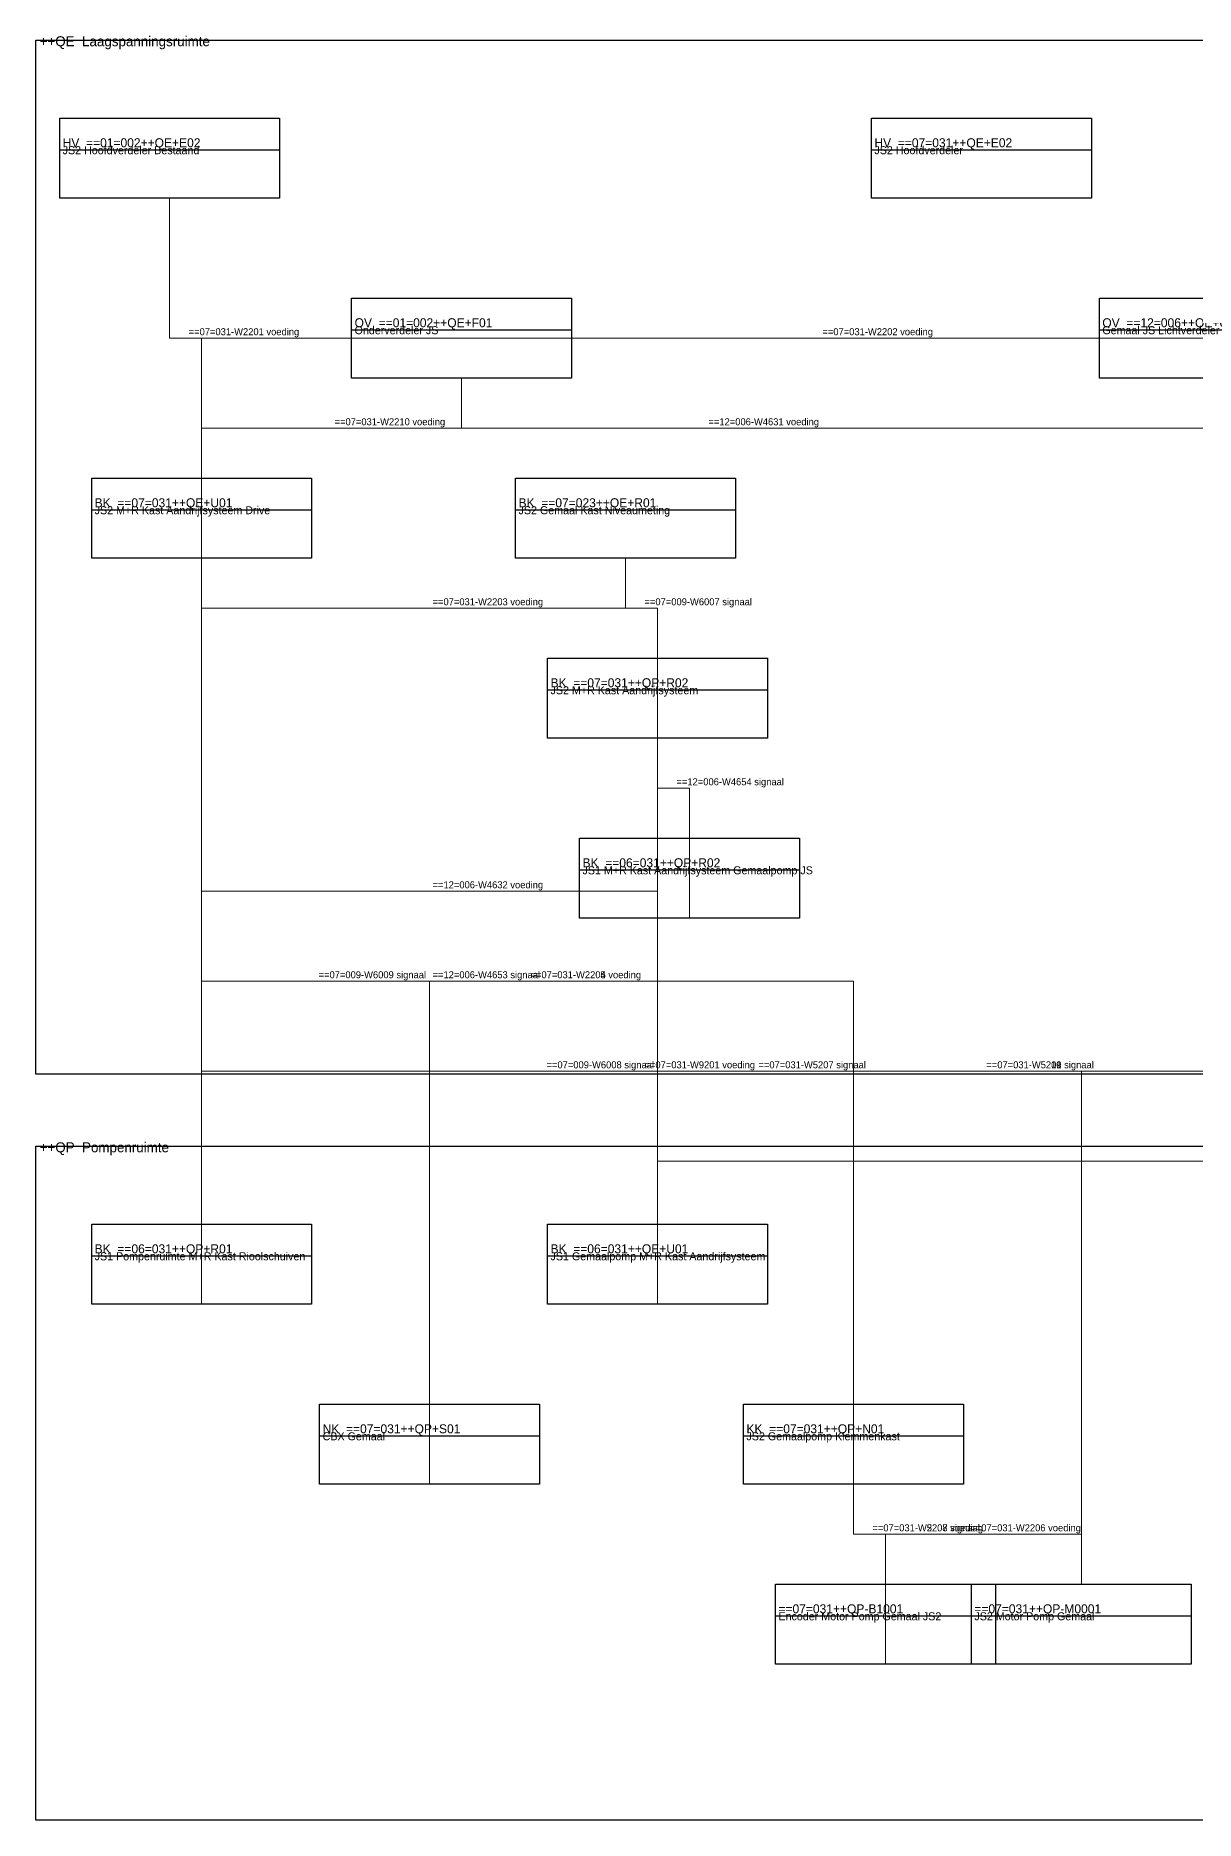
# Model space of a CAD drawing. Header units: millimetres. Extents: x 15 to 826, y -299 to -14.
# Drawn here: x 15 to 199.9, y -298.7 to -14.3 of the extents above; entities that cross this region are included whole.
import ezdxf

# ---------------------------------------------------------------- set-up
doc = ezdxf.new("R2010")
doc.units = ezdxf.units.MM
doc.linetypes.add('DASHED', pattern=[1, -1])
for name, color, linetype, true_color in [('HW_KAST', 7, 'Continuous', 0x000000), ('HW_KAST_HEADER', 7, 'Continuous', 0x1565c0), ('HW_RUIMTE', 7, 'Continuous', 0xa0a0a0), ('HW_TEKST', 7, 'Continuous', 0x000000), ('HW_VELDCOMPONENT', 7, 'Continuous', 0x000000), ('HW_VELDCOMPONENT_HEADER', 7, 'Continuous', 0x2e7d32), ('HW_VERBINDING', 7, 'Continuous', 0x505050)]:
    doc.layers.add(name, color=color, linetype=linetype, true_color=true_color)

msp = doc.modelspace()

# ---------------------------------------------------------------- linework, layer by layer
at = {"layer": 'HW_KAST', "true_color": 0x000000}
for points in [[(18.83, -27.43), (53.89, -27.43), (53.89, -40.18), (18.83, -40.18)], [(148.25, -27.43), (183.32, -27.43), (183.32, -40.18), (148.25, -40.18)], [(65.37, -56.12), (100.44, -56.12), (100.44, -68.88), (65.37, -68.88)], [(184.6, -56.12), (219.66, -56.12), (219.66, -68.88), (184.6, -68.88)], [(23.93, -84.81), (58.99, -84.81), (58.99, -97.57), (23.93, -97.57)], [(91.51, -84.81), (126.58, -84.81), (126.58, -97.57), (91.51, -97.57)], [(96.61, -113.51), (131.68, -113.51), (131.68, -126.26), (96.61, -126.26)], [(101.71, -142.2), (136.78, -142.2), (136.78, -154.95), (101.71, -154.95)], [(23.93, -203.72), (58.99, -203.72), (58.99, -216.47), (23.93, -216.47)], [(96.61, -203.72), (131.68, -203.72), (131.68, -216.47), (96.61, -216.47)], [(60.27, -232.41), (95.33, -232.41), (95.33, -245.17), (60.27, -245.17)], [(127.85, -232.41), (162.92, -232.41), (162.92, -245.17), (127.85, -245.17)]]:
    msp.add_lwpolyline(points, close=True, dxfattribs=at)
at = {"layer": 'HW_KAST_HEADER', "true_color": 0x1565c0}
for points in [[(18.83, -27.43), (53.89, -27.43), (53.89, -32.53), (18.83, -32.53)], [(148.25, -27.43), (183.32, -27.43), (183.32, -32.53), (148.25, -32.53)]]:
    msp.add_lwpolyline(points, close=True, dxfattribs=at)
at = {"layer": 'HW_KAST_HEADER', "true_color": 0x1976d2}
for points in [[(65.37, -56.12), (100.44, -56.12), (100.44, -61.22), (65.37, -61.22)], [(184.6, -56.12), (219.66, -56.12), (219.66, -61.22), (184.6, -61.22)]]:
    msp.add_lwpolyline(points, close=True, dxfattribs=at)
at = {"layer": 'HW_KAST_HEADER', "true_color": 0x6a1b9a}
for points in [[(23.93, -84.81), (58.99, -84.81), (58.99, -89.92), (23.93, -89.92)], [(91.51, -84.81), (126.58, -84.81), (126.58, -89.92), (91.51, -89.92)], [(96.61, -113.51), (131.68, -113.51), (131.68, -118.61), (96.61, -118.61)], [(101.71, -142.2), (136.78, -142.2), (136.78, -147.3), (101.71, -147.3)], [(23.93, -203.72), (58.99, -203.72), (58.99, -208.82), (23.93, -208.82)], [(96.61, -203.72), (131.68, -203.72), (131.68, -208.82), (96.61, -208.82)]]:
    msp.add_lwpolyline(points, close=True, dxfattribs=at)
at = {"layer": 'HW_KAST_HEADER', "true_color": 0x00695c}
msp.add_lwpolyline([(60.27, -232.41), (95.33, -232.41), (95.33, -237.51), (60.27, -237.51)], close=True, dxfattribs=at)
at = {"layer": 'HW_KAST_HEADER', "true_color": 0xe65100}
msp.add_lwpolyline([(127.85, -232.41), (162.92, -232.41), (162.92, -237.51), (127.85, -237.51)], close=True, dxfattribs=at)
at = {"layer": 'HW_RUIMTE', "linetype": 'DASHED', "true_color": 0xa0a0a0}
for points in [[(15, -15), (258.56, -15), (258.56, -179.81), (15, -179.81)], [(15, -191.29), (826, -191.29), (826, -298.72), (15, -298.72)]]:
    msp.add_lwpolyline(points, close=True, dxfattribs=at)
at = {"layer": 'HW_VELDCOMPONENT', "true_color": 0x000000}
for points in [[(132.95, -261.11), (168.02, -261.11), (168.02, -273.86), (132.95, -273.86)], [(164.19, -261.11), (199.26, -261.11), (199.26, -273.86), (164.19, -273.86)]]:
    msp.add_lwpolyline(points, close=True, dxfattribs=at)
at = {"layer": 'HW_VELDCOMPONENT_HEADER', "true_color": 0x2e7d32}
for points in [[(132.95, -261.11), (168.02, -261.11), (168.02, -266.21), (132.95, -266.21)], [(164.19, -261.11), (199.26, -261.11), (199.26, -266.21), (164.19, -266.21)]]:
    msp.add_lwpolyline(points, close=True, dxfattribs=at)
at = {"layer": 'HW_VERBINDING', "lineweight": 18, "true_color": 0x505050}
for points in [[(36.36, -40.18), (36.36, -62.5), (41.46, -62.5), (41.46, -84.81)], [(238.47, -40.18), (238.47, -62.5), (41.46, -62.5), (41.46, -84.81)], [(202.13, -68.88), (202.13, -76.85), (41.46, -76.85), (41.46, -84.81)], [(82.9, -68.88), (82.9, -76.85), (41.46, -76.85), (41.46, -84.81)], [(114.14, -216.47), (114.14, -150.64), (41.46, -150.64), (41.46, -84.81)], [(41.46, -97.57), (41.46, -164.99), (77.8, -164.99), (77.8, -232.41)], [(41.46, -97.57), (41.46, -179.34), (181.73, -179.34), (181.73, -261.11)], [(41.46, -97.57), (41.46, -105.54), (114.14, -105.54), (114.14, -113.51)], [(41.46, -97.57), (41.46, -164.99), (145.38, -164.99), (145.38, -232.41)], [(41.46, -97.57), (41.46, -164.99), (145.38, -164.99), (145.38, -232.41)], [(109.04, -97.57), (109.04, -105.54), (114.14, -105.54), (114.14, -113.51)], [(41.46, -216.47), (41.46, -164.99), (114.14, -164.99), (114.14, -113.51)], [(77.8, -245.17), (77.8, -179.34), (114.14, -179.34), (114.14, -113.51)], [(769.57, -273.86), (769.57, -193.68), (114.14, -193.68), (114.14, -113.51)], [(805.92, -273.86), (805.92, -193.68), (114.14, -193.68), (114.14, -113.51)], [(145.38, -245.17), (145.38, -179.34), (114.14, -179.34), (114.14, -113.51)], [(119.24, -154.95), (119.24, -134.23), (114.14, -134.23), (114.14, -113.51)], [(114.14, -126.26), (114.14, -193.68), (733.23, -193.68), (733.23, -261.11)], [(114.14, -126.26), (114.14, -179.34), (218.07, -179.34), (218.07, -232.41)], [(114.14, -126.26), (114.14, -179.34), (218.07, -179.34), (218.07, -232.41)], [(114.14, -126.26), (114.14, -179.34), (218.07, -179.34), (218.07, -232.41)], [(150.49, -273.86), (150.49, -253.14), (145.38, -253.14), (145.38, -232.41)], [(145.38, -245.17), (145.38, -253.14), (181.73, -253.14), (181.73, -261.11)], [(145.38, -245.17), (145.38, -253.14), (150.49, -253.14), (150.49, -261.11)]]:
    msp.add_lwpolyline(points, dxfattribs=at)

# ---------------------------------------------------------------- texts
at = {"layer": 'HW_TEKST', "true_color": 0xa0a0a0}
for s, p in [('++QE  Laagspanningsruimte', (15.64, -15.96)), ('++QP  Pompenruimte', (15.64, -192.25))]:
    msp.add_text(s, height=1.5939, dxfattribs=at).set_placement(p)
at = {"layer": 'HW_TEKST', "true_color": 0xffffff}
for s, p in [('HV  ==01=002++QE+E02', (19.3, -32.06)), ('HV  ==07=031++QE+E02', (148.73, -32.06)), ('OV  ==01=002++QE+F01', (65.85, -60.75)), ('OV  ==12=006++QE+G01', (185.07, -60.75)), ('BK  ==07=031++QE+U01', (24.4, -89.44)), ('BK  ==07=023++QE+R01', (91.99, -89.44)), ('BK  ==07=031++QP+R02', (97.09, -118.13)), ('BK  ==06=031++QP+R02', (102.19, -146.82)), ('BK  ==06=031++QP+R01', (24.4, -208.35)), ('BK  ==06=031++QE+U01', (97.09, -208.35)), ('NK  ==07=031++QP+S01', (60.75, -237.04)), ('KK  ==07=031++QP+N01', (128.33, -237.04)), ('==07=031++QP-B1001', (133.43, -265.73)), ('==07=031++QP-M0001', (164.67, -265.73))]:
    msp.add_text(s, height=1.4346, dxfattribs=at).set_placement(p)
at = {"layer": 'HW_TEKST', "true_color": 0x000000}
for s, height, p in [('JS2 Hoofdverdeler Bestaand', 1.2752, (19.3, -33.17)), ('JS2 Hoofdverdeler', 1.2752, (148.73, -33.17)), ('Onderverdeler JS', 1.2752, (65.85, -61.86)), ('Gemaal JS Lichtverdeler', 1.2752, (185.07, -61.86)), ('JS2 M+R Kast Aandrijfsysteem Drive', 1.2752, (24.4, -90.55)), ('JS2 Gemaal Kast Niveaumeting', 1.2752, (91.99, -90.55)), ('JS2 M+R Kast Aandrijfsysteem', 1.2752, (97.09, -119.24)), ('JS1 M+R Kast Aandrijfsysteem Gemaalpomp JS', 1.2752, (102.19, -147.94)), ('JS1 Pompenruimte M+R Kast Rioolschuiven', 1.2752, (24.4, -209.46)), ('JS1 Gemaalpomp M+R Kast Aandrijfsysteem', 1.2752, (97.09, -209.46)), ('CBX Gemaal', 1.275, (60.75, -238.15)), ('JS2 Gemaalpomp Klemmenkast', 1.2752, (128.33, -238.15)), ('Encoder Motor Pomp Gemaal JS2', 1.2752, (133.43, -266.84)), ('JS2 Motor Pomp Gemaal', 1.2752, (164.67, -266.84))]:
    msp.add_text(s, height=height, dxfattribs=at).set_placement(p)
at = {"layer": 'HW_TEKST', "true_color": 0x3c3c3c}
for s, p in [('==07=031-W2201 voeding', (39.39, -62.02)), ('==07=031-W2202 voeding', (140.44, -62.02)), ('==07=031-W2210 voeding', (62.66, -76.37)), ('==12=006-W4631 voeding', (122.27, -76.37)), ('==07=031-W2203 voeding', (78.28, -105.06)), ('==07=009-W6007 signaal', (112.07, -105.06)), ('==12=006-W4654 signaal', (117.17, -133.75)), ('==12=006-W4632 voeding', (78.28, -150.17)), ('==07=009-W6009 signaal', (60.11, -164.51)), ('==12=006-W4653 signaal', (78.28, -164.51)), ('==07=031-W2204 voeding', (93.9, -164.51)), ('==07=031-W2205 voeding', (93.9, -164.51)), ('==07=009-W6008 signaal', (96.45, -178.86)), ('==07=031-W9201 voeding', (112.07, -178.86)), ('==07=031-W5207 signaal', (130.24, -178.86)), ('==07=031-W5209 signaal', (166.58, -178.86)), ('==07=031-W5210 signaal', (166.58, -178.86)), ('==07=031-W5211 signaal', (166.58, -178.86)), ('==07=031-W5208 signaal', (148.41, -252.66)), ('==07=031-W2207 voeding', (148.41, -252.66)), ('==07=031-W2206 voeding', (164.03, -252.66))]:
    msp.add_text(s, height=1.1158, dxfattribs=at).set_placement(p)

doc.saveas('drawing.dxf')
